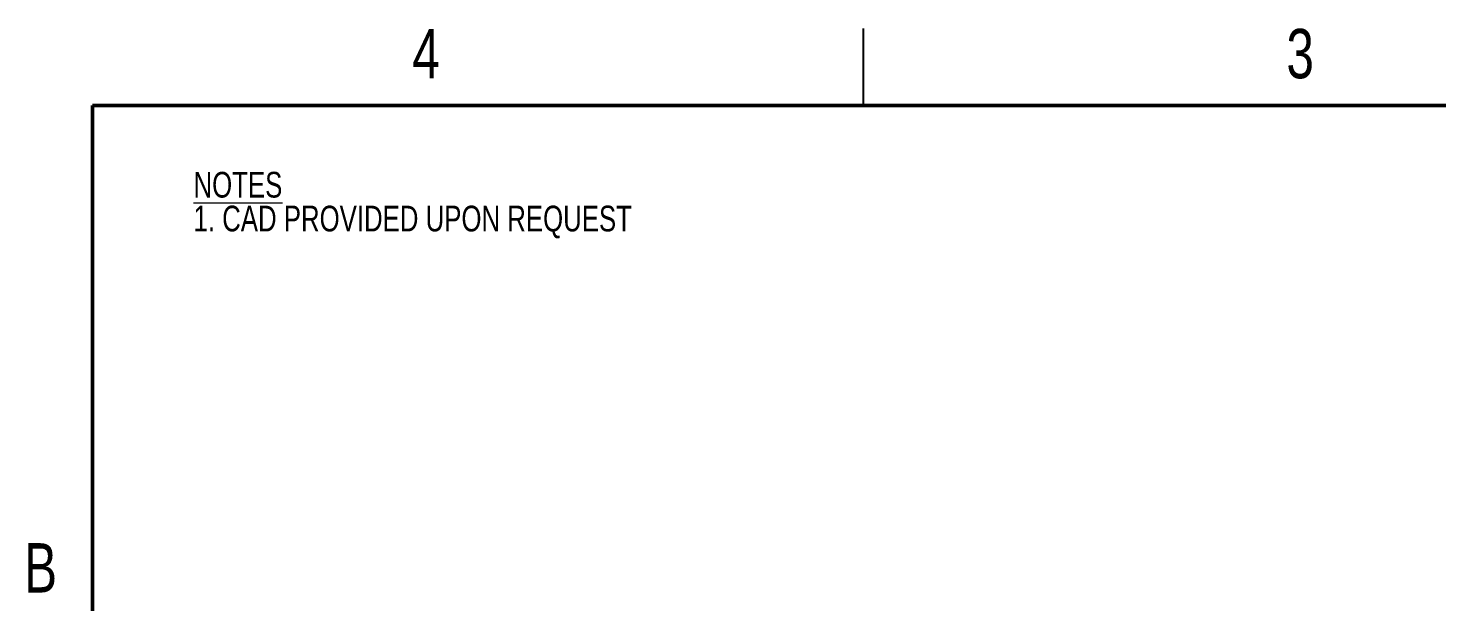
# Model space of a CAD drawing. Header units: millimetres. Extents: x 1 to 107, y 1 to 69.
# Drawn here: x 1.19 to 44.69, y 51.36 to 69.06 of the extents above; entities that cross this region are included whole.
import ezdxf

# ---------------------------------------------------------------- set-up
doc = ezdxf.new("R2010")
doc.units = ezdxf.units.MM
doc.header["$LTSCALE"] = 0.25
doc.styles.add('SLDTEXTSTYLE0', font='TXT', dxfattribs={"width": 0.75})

# ---------------------------------------------------------------- blocks, each defined once
blk = doc.blocks.new('SW_NOTE_1')
at = {"color": 0, "linetype": 'Continuous', "lineweight": 0, "attachment_point": 1, "style": 'SLDTEXTSTYLE0'}
for s, insert, char_height in [('\\LNOTES', (0, 1.023), 0.7937), ('1. CAD PROVIDED UPON REQUEST', (0, -0.021), 0.79375)]:
    blk.add_mtext(s, dxfattribs=dict(at, insert=insert, char_height=char_height))

msp = doc.modelspace()

# ---------------------------------------------------------------- linework, layer by layer
at = {"color": 7, "linetype": 'Continuous', "lineweight": 25}
msp.add_line((26.988, 66.675), (26.988, 69.056), dxfattribs=at)
at = {"color": 7, "linetype": 'Continuous', "lineweight": 50}
for p, q in [((3.175, 3.175), (3.175, 66.675)), ((3.175, 66.675), (104.775, 66.675))]:
    msp.add_line(p, q, dxfattribs=at)

# ---------------------------------------------------------------- block references
at = {"color": 7, "linetype": 'Continuous', "lineweight": 0}
msp.add_blockref('SW_NOTE_1', (6.297, 63.605), dxfattribs=at)

# ---------------------------------------------------------------- texts
at = {"color": 7, "linetype": 'Continuous', "lineweight": 0, "char_height": 1.524, "attachment_point": 2, "style": 'SLDTEXTSTYLE0'}
for s, insert in [('4', (13.478, 69.041)), ('3', (40.466, 69.041)), ('B', (1.576, 53.166))]:
    msp.add_mtext(s, dxfattribs=dict(at, insert=insert))

doc.saveas('drawing.dxf')
